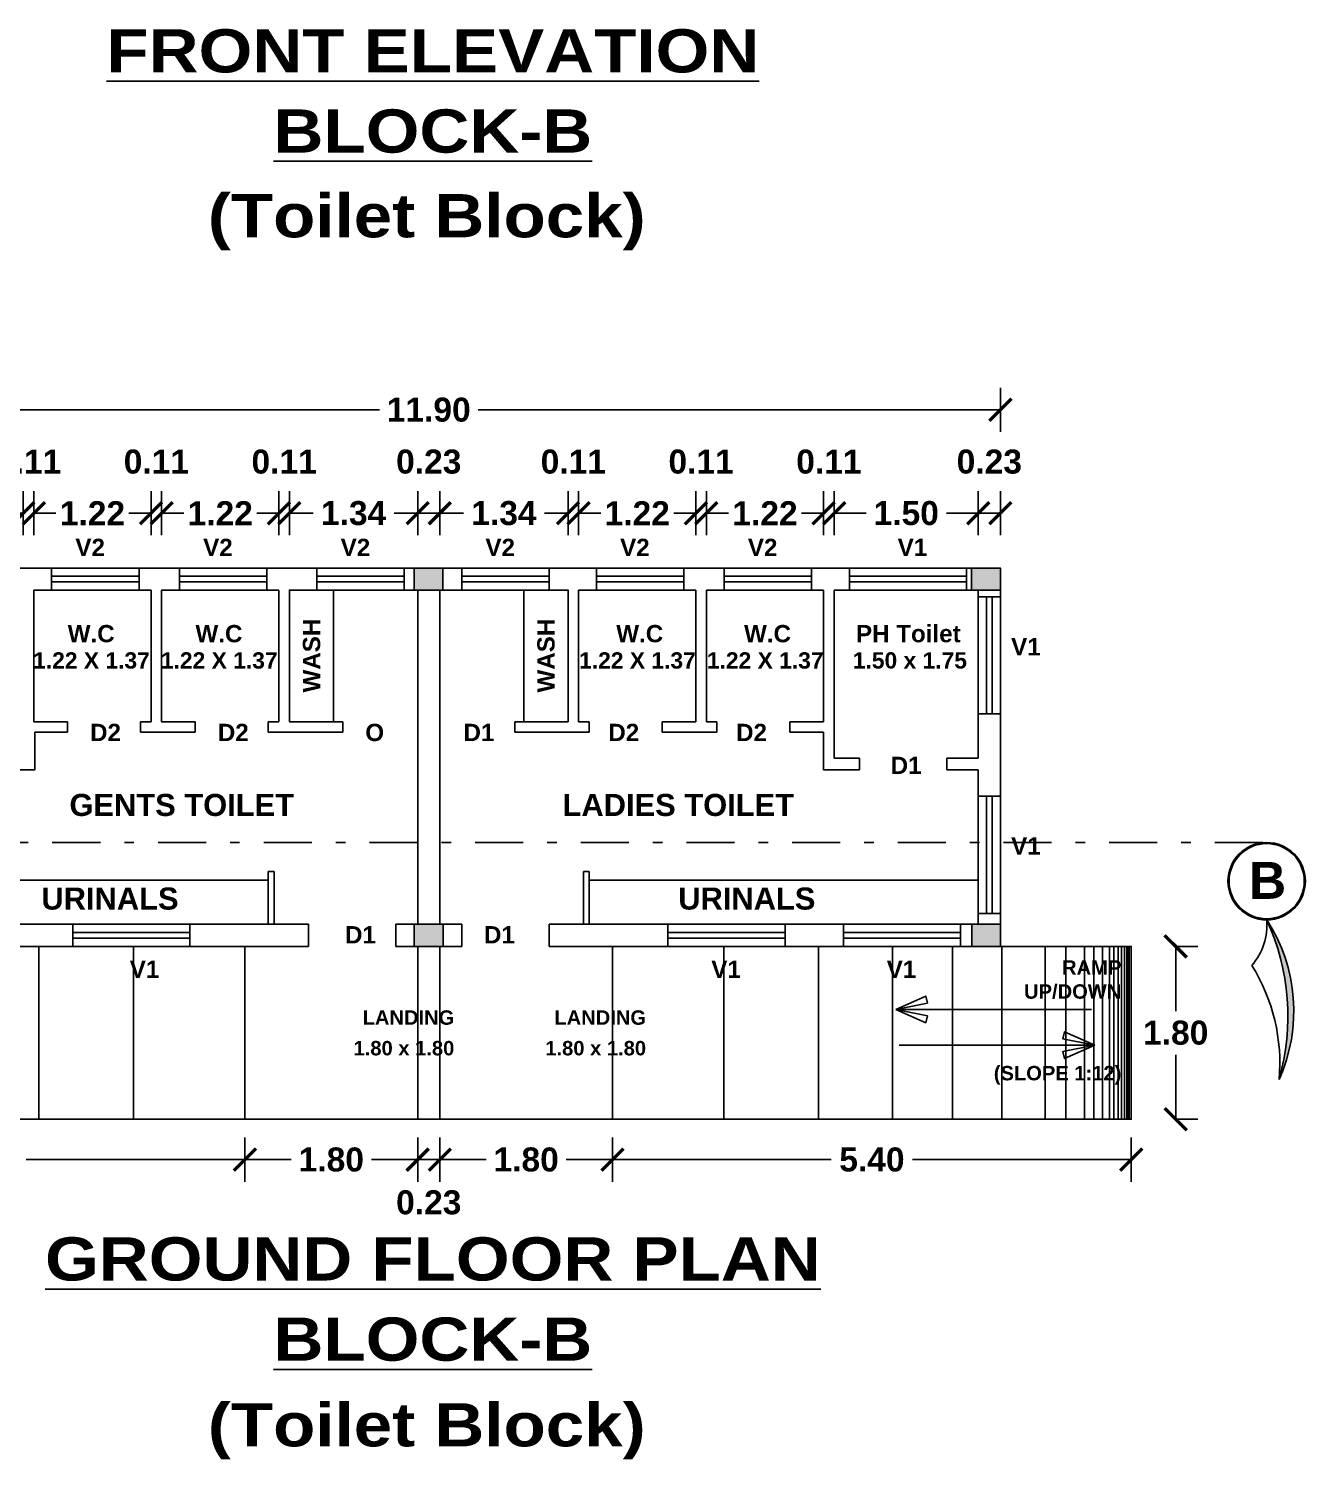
# Model space of a CAD drawing. Header units: metres. Extents: x 743 to 2261, y -742 to 557.
# Drawn here: x 2150.88 to 2164.17, y -732.49 to -717.59 of the extents above; entities that cross this region are included whole.
import ezdxf

# ---------------------------------------------------------------- set-up
doc = ezdxf.new("R2010")
doc.units = ezdxf.units.M
doc.linetypes.add('DASHDOT', pattern=[1, 0.5, -0.25, 0, -0.25])
doc.styles.add('CEN-GOT', font='arialbd.ttf')
doc.styles.add('CGR', font='ariblk.ttf')
doc.styles.add('kavi', font='ARLRDBD.TTF')
doc.styles.add('TITLE', font='arialbd.ttf')
doc.dimstyles.new('kavi', dxfattribs={"dimtxt": 0.11, "dimasz": 0.23, "dimexe": 0.18, "dimexo": 0.0625, "dimgap": 0.09, "dimtad": 0, "dimtih": 1, "dimtoh": 1, "dimzin": 0, "dimdsep": 46, "dimtxsty": 'kavi', "dimblk": 'ARCHTICK', "dimcen": 0.09, "dimse1": 1, "dimse2": 1, "dimadec": 0, "dimazin": 0, "dimtfac": 1, "dimtofl": 0, "dimtmove": 0, "dimatfit": 3, "dimldrblk": 'ARCHTICK', "dimfxl": 0, "dimtolj": 1, "dimtzin": 0, "dimarcsym": 0})

# ---------------------------------------------------------------- blocks, each defined once
blk = doc.blocks.new('_ArchTick')
at = {"color": 0, "linetype": 'ByBlock', "const_width": 0.15}
blk.add_lwpolyline([(-0.5, -0.5), (0.5, 0.5)], dxfattribs=at)
blk = doc.blocks.new('*D289')
at = {"color": 7, "linetype": 'ByBlock', "lineweight": -2}
for p, q in [((2149.325, -722.87), (2149.325, -722.41)), ((2150.825, -722.87), (2150.825, -722.41)), ((2149.325, -722.64), (2149.658, -722.64)), ((2150.825, -722.64), (2150.493, -722.64))]:
    blk.add_line(p, q, dxfattribs=at)
at = {"layer": 'Defpoints', "color": 0, "linetype": 'ByBlock'}
for p in [(2150.825, -722.64), (2149.325, -723.449), (2150.825, -723.76)]:
    blk.add_point(p, dxfattribs=at)
at = {"color": 7, "linetype": 'ByBlock', "lineweight": -2, "xscale": 0.23, "yscale": 0.23, "zscale": 0.23, "rotation": 180}
blk.add_blockref('_ArchTick', (2149.325, -722.64), dxfattribs=at)
at = {"color": 7, "linetype": 'ByBlock', "lineweight": -2, "xscale": 0.23, "yscale": 0.23, "zscale": 0.23}
blk.add_blockref('_ArchTick', (2150.825, -722.64), dxfattribs=at)
at = {"color": 0, "linetype": 'ByBlock', "insert": (2150.075, -722.64), "char_height": 0.25, "attachment_point": 5, "style": 'CEN-GOT'}
blk.add_mtext('\\A1;1.50', dxfattribs=at)
blk = doc.blocks.new('*D290')
at = {"color": 7, "linetype": 'ByBlock', "lineweight": -2}
for p, q in [((2150.825, -722.87), (2150.825, -722.41)), ((2150.935, -722.87), (2150.935, -722.41)), ((2150.825, -722.64), (2150.595, -722.64)), ((2150.935, -722.64), (2151.165, -722.64))]:
    blk.add_line(p, q, dxfattribs=at)
at = {"layer": 'Defpoints', "color": 0, "linetype": 'ByBlock'}
for p in [(2150.935, -722.64), (2150.825, -723.76), (2150.935, -723.738)]:
    blk.add_point(p, dxfattribs=at)
at = {"color": 7, "linetype": 'ByBlock', "lineweight": -2, "xscale": 0.23, "yscale": 0.23, "zscale": 0.23}
blk.add_blockref('_ArchTick', (2150.825, -722.64), dxfattribs=at)
at = {"color": 7, "linetype": 'ByBlock', "lineweight": -2, "xscale": 0.23, "yscale": 0.23, "zscale": 0.23, "rotation": 180}
blk.add_blockref('_ArchTick', (2150.935, -722.64), dxfattribs=at)
at = {"color": 0, "linetype": 'ByBlock', "insert": (2150.88, -722.104), "char_height": 0.25, "attachment_point": 5, "style": 'CEN-GOT'}
blk.add_mtext('\\A1;0.11', dxfattribs=at)
blk = doc.blocks.new('*D291')
at = {"color": 7, "linetype": 'ByBlock', "lineweight": -2}
for p, q in [((2150.935, -722.87), (2150.935, -722.41)), ((2152.155, -722.87), (2152.155, -722.41)), ((2150.935, -722.64), (2151.128, -722.64)), ((2152.155, -722.64), (2151.963, -722.64))]:
    blk.add_line(p, q, dxfattribs=at)
at = {"layer": 'Defpoints', "color": 0, "linetype": 'ByBlock'}
for p in [(2152.155, -722.64), (2152.155, -723.583), (2150.935, -723.738)]:
    blk.add_point(p, dxfattribs=at)
at = {"color": 7, "linetype": 'ByBlock', "lineweight": -2, "xscale": 0.23, "yscale": 0.23, "zscale": 0.23, "rotation": 180}
blk.add_blockref('_ArchTick', (2150.935, -722.64), dxfattribs=at)
at = {"color": 7, "linetype": 'ByBlock', "lineweight": -2, "xscale": 0.23, "yscale": 0.23, "zscale": 0.23}
blk.add_blockref('_ArchTick', (2152.155, -722.64), dxfattribs=at)
at = {"color": 0, "linetype": 'ByBlock', "insert": (2151.545, -722.64), "char_height": 0.25, "attachment_point": 5, "style": 'CEN-GOT'}
blk.add_mtext('\\A1;1.22', dxfattribs=at)
blk = doc.blocks.new('*D292')
at = {"color": 7, "linetype": 'ByBlock', "lineweight": -2}
for p, q in [((2152.155, -722.87), (2152.155, -722.41)), ((2152.265, -722.87), (2152.265, -722.41)), ((2152.155, -722.64), (2151.925, -722.64)), ((2152.265, -722.64), (2152.495, -722.64))]:
    blk.add_line(p, q, dxfattribs=at)
at = {"layer": 'Defpoints', "color": 0, "linetype": 'ByBlock'}
for p in [(2152.265, -722.64), (2152.155, -723.583), (2152.265, -723.862)]:
    blk.add_point(p, dxfattribs=at)
at = {"color": 7, "linetype": 'ByBlock', "lineweight": -2, "xscale": 0.23, "yscale": 0.23, "zscale": 0.23}
blk.add_blockref('_ArchTick', (2152.155, -722.64), dxfattribs=at)
at = {"color": 7, "linetype": 'ByBlock', "lineweight": -2, "xscale": 0.23, "yscale": 0.23, "zscale": 0.23, "rotation": 180}
blk.add_blockref('_ArchTick', (2152.265, -722.64), dxfattribs=at)
at = {"color": 0, "linetype": 'ByBlock', "insert": (2152.21, -722.104), "char_height": 0.25, "attachment_point": 5, "style": 'CEN-GOT'}
blk.add_mtext('\\A1;0.11', dxfattribs=at)
blk = doc.blocks.new('*D293')
at = {"color": 7, "linetype": 'ByBlock', "lineweight": -2}
for p, q in [((2152.265, -722.87), (2152.265, -722.41)), ((2153.485, -722.87), (2153.485, -722.41)), ((2152.265, -722.64), (2152.458, -722.64)), ((2153.485, -722.64), (2153.293, -722.64))]:
    blk.add_line(p, q, dxfattribs=at)
at = {"layer": 'Defpoints', "color": 0, "linetype": 'ByBlock'}
for p in [(2153.485, -722.64), (2153.485, -723.714), (2152.265, -723.862)]:
    blk.add_point(p, dxfattribs=at)
at = {"color": 7, "linetype": 'ByBlock', "lineweight": -2, "xscale": 0.23, "yscale": 0.23, "zscale": 0.23, "rotation": 180}
blk.add_blockref('_ArchTick', (2152.265, -722.64), dxfattribs=at)
at = {"color": 7, "linetype": 'ByBlock', "lineweight": -2, "xscale": 0.23, "yscale": 0.23, "zscale": 0.23}
blk.add_blockref('_ArchTick', (2153.485, -722.64), dxfattribs=at)
at = {"color": 0, "linetype": 'ByBlock', "insert": (2152.875, -722.64), "char_height": 0.25, "attachment_point": 5, "style": 'CEN-GOT'}
blk.add_mtext('\\A1;1.22', dxfattribs=at)
blk = doc.blocks.new('*D294')
at = {"color": 7, "linetype": 'ByBlock', "lineweight": -2}
for p, q in [((2153.485, -722.87), (2153.485, -722.41)), ((2153.595, -722.87), (2153.595, -722.41)), ((2153.485, -722.64), (2153.255, -722.64)), ((2153.595, -722.64), (2153.825, -722.64))]:
    blk.add_line(p, q, dxfattribs=at)
at = {"layer": 'Defpoints', "color": 0, "linetype": 'ByBlock'}
for p in [(2153.595, -722.64), (2153.595, -723.662), (2153.485, -723.714)]:
    blk.add_point(p, dxfattribs=at)
at = {"color": 7, "linetype": 'ByBlock', "lineweight": -2, "xscale": 0.23, "yscale": 0.23, "zscale": 0.23}
blk.add_blockref('_ArchTick', (2153.485, -722.64), dxfattribs=at)
at = {"color": 7, "linetype": 'ByBlock', "lineweight": -2, "xscale": 0.23, "yscale": 0.23, "zscale": 0.23, "rotation": 180}
blk.add_blockref('_ArchTick', (2153.595, -722.64), dxfattribs=at)
at = {"color": 0, "linetype": 'ByBlock', "insert": (2153.54, -722.104), "char_height": 0.25, "attachment_point": 5, "style": 'CEN-GOT'}
blk.add_mtext('\\A1;0.11', dxfattribs=at)
blk = doc.blocks.new('*D295')
at = {"color": 7, "linetype": 'ByBlock', "lineweight": -2}
for p, q in [((2153.595, -722.87), (2153.595, -722.41)), ((2154.93, -722.87), (2154.93, -722.41)), ((2153.595, -722.64), (2153.841, -722.64)), ((2154.93, -722.64), (2154.685, -722.64))]:
    blk.add_line(p, q, dxfattribs=at)
at = {"layer": 'Defpoints', "color": 0, "linetype": 'ByBlock'}
for p in [(2154.93, -722.64), (2153.595, -723.662), (2154.93, -723.671)]:
    blk.add_point(p, dxfattribs=at)
at = {"color": 7, "linetype": 'ByBlock', "lineweight": -2, "xscale": 0.23, "yscale": 0.23, "zscale": 0.23, "rotation": 180}
blk.add_blockref('_ArchTick', (2153.595, -722.64), dxfattribs=at)
at = {"color": 7, "linetype": 'ByBlock', "lineweight": -2, "xscale": 0.23, "yscale": 0.23, "zscale": 0.23}
blk.add_blockref('_ArchTick', (2154.93, -722.64), dxfattribs=at)
at = {"color": 0, "linetype": 'ByBlock', "insert": (2154.263, -722.64), "char_height": 0.25, "attachment_point": 5, "style": 'CEN-GOT'}
blk.add_mtext('\\A1;1.34', dxfattribs=at)
blk = doc.blocks.new('*D296')
at = {"color": 7, "linetype": 'ByBlock', "lineweight": -2}
for p, q in [((2154.93, -722.87), (2154.93, -722.41)), ((2155.16, -722.87), (2155.16, -722.41)), ((2154.93, -722.64), (2155.16, -722.64))]:
    blk.add_line(p, q, dxfattribs=at)
at = {"layer": 'Defpoints', "color": 0, "linetype": 'ByBlock'}
for p in [(2155.16, -722.64), (2154.93, -723.671), (2155.16, -723.697)]:
    blk.add_point(p, dxfattribs=at)
at = {"color": 7, "linetype": 'ByBlock', "lineweight": -2, "xscale": 0.23, "yscale": 0.23, "zscale": 0.23, "rotation": 180}
blk.add_blockref('_ArchTick', (2154.93, -722.64), dxfattribs=at)
at = {"color": 7, "linetype": 'ByBlock', "lineweight": -2, "xscale": 0.23, "yscale": 0.23, "zscale": 0.23}
blk.add_blockref('_ArchTick', (2155.16, -722.64), dxfattribs=at)
at = {"color": 0, "linetype": 'ByBlock', "insert": (2155.045, -722.104), "char_height": 0.25, "attachment_point": 5, "style": 'CEN-GOT'}
blk.add_mtext('\\A1;0.23', dxfattribs=at)
blk = doc.blocks.new('*D297')
at = {"color": 7, "linetype": 'ByBlock', "lineweight": -2}
for p, q in [((2155.16, -722.87), (2155.16, -722.41)), ((2156.495, -722.87), (2156.495, -722.41)), ((2155.16, -722.64), (2155.406, -722.64)), ((2156.495, -722.64), (2156.25, -722.64))]:
    blk.add_line(p, q, dxfattribs=at)
at = {"layer": 'Defpoints', "color": 0, "linetype": 'ByBlock'}
for p in [(2156.495, -722.64), (2156.495, -723.592), (2155.16, -723.697)]:
    blk.add_point(p, dxfattribs=at)
at = {"color": 7, "linetype": 'ByBlock', "lineweight": -2, "xscale": 0.23, "yscale": 0.23, "zscale": 0.23, "rotation": 180}
blk.add_blockref('_ArchTick', (2155.16, -722.64), dxfattribs=at)
at = {"color": 7, "linetype": 'ByBlock', "lineweight": -2, "xscale": 0.23, "yscale": 0.23, "zscale": 0.23}
blk.add_blockref('_ArchTick', (2156.495, -722.64), dxfattribs=at)
at = {"color": 0, "linetype": 'ByBlock', "insert": (2155.828, -722.64), "char_height": 0.25, "attachment_point": 5, "style": 'CEN-GOT'}
blk.add_mtext('\\A1;1.34', dxfattribs=at)
blk = doc.blocks.new('*D298')
at = {"color": 7, "linetype": 'ByBlock', "lineweight": -2}
for p, q in [((2156.495, -722.87), (2156.495, -722.41)), ((2156.605, -722.87), (2156.605, -722.41)), ((2156.495, -722.64), (2156.265, -722.64)), ((2156.605, -722.64), (2156.835, -722.64))]:
    blk.add_line(p, q, dxfattribs=at)
at = {"layer": 'Defpoints', "color": 0, "linetype": 'ByBlock'}
for p in [(2156.605, -722.64), (2156.495, -723.592), (2156.605, -723.636)]:
    blk.add_point(p, dxfattribs=at)
at = {"color": 7, "linetype": 'ByBlock', "lineweight": -2, "xscale": 0.23, "yscale": 0.23, "zscale": 0.23}
blk.add_blockref('_ArchTick', (2156.495, -722.64), dxfattribs=at)
at = {"color": 7, "linetype": 'ByBlock', "lineweight": -2, "xscale": 0.23, "yscale": 0.23, "zscale": 0.23, "rotation": 180}
blk.add_blockref('_ArchTick', (2156.605, -722.64), dxfattribs=at)
at = {"color": 0, "linetype": 'ByBlock', "insert": (2156.55, -722.104), "char_height": 0.25, "attachment_point": 5, "style": 'CEN-GOT'}
blk.add_mtext('\\A1;0.11', dxfattribs=at)
blk = doc.blocks.new('*D299')
at = {"color": 7, "linetype": 'ByBlock', "lineweight": -2}
for p, q in [((2156.605, -722.87), (2156.605, -722.41)), ((2157.825, -722.87), (2157.825, -722.41)), ((2156.605, -722.64), (2156.798, -722.64)), ((2157.825, -722.64), (2157.633, -722.64))]:
    blk.add_line(p, q, dxfattribs=at)
at = {"layer": 'Defpoints', "color": 0, "linetype": 'ByBlock'}
for p in [(2157.825, -722.64), (2156.605, -723.636), (2157.825, -723.609)]:
    blk.add_point(p, dxfattribs=at)
at = {"color": 7, "linetype": 'ByBlock', "lineweight": -2, "xscale": 0.23, "yscale": 0.23, "zscale": 0.23, "rotation": 180}
blk.add_blockref('_ArchTick', (2156.605, -722.64), dxfattribs=at)
at = {"color": 7, "linetype": 'ByBlock', "lineweight": -2, "xscale": 0.23, "yscale": 0.23, "zscale": 0.23}
blk.add_blockref('_ArchTick', (2157.825, -722.64), dxfattribs=at)
at = {"color": 0, "linetype": 'ByBlock', "insert": (2157.215, -722.64), "char_height": 0.25, "attachment_point": 5, "style": 'CEN-GOT'}
blk.add_mtext('\\A1;1.22', dxfattribs=at)
blk = doc.blocks.new('*D300')
at = {"color": 7, "linetype": 'ByBlock', "lineweight": -2}
for p, q in [((2157.825, -722.87), (2157.825, -722.41)), ((2157.935, -722.87), (2157.935, -722.41)), ((2157.825, -722.64), (2157.595, -722.64)), ((2157.935, -722.64), (2158.165, -722.64))]:
    blk.add_line(p, q, dxfattribs=at)
at = {"layer": 'Defpoints', "color": 0, "linetype": 'ByBlock'}
for p in [(2157.935, -722.64), (2157.825, -723.609), (2157.935, -723.618)]:
    blk.add_point(p, dxfattribs=at)
at = {"color": 7, "linetype": 'ByBlock', "lineweight": -2, "xscale": 0.23, "yscale": 0.23, "zscale": 0.23}
blk.add_blockref('_ArchTick', (2157.825, -722.64), dxfattribs=at)
at = {"color": 7, "linetype": 'ByBlock', "lineweight": -2, "xscale": 0.23, "yscale": 0.23, "zscale": 0.23, "rotation": 180}
blk.add_blockref('_ArchTick', (2157.935, -722.64), dxfattribs=at)
at = {"color": 0, "linetype": 'ByBlock', "insert": (2157.88, -722.104), "char_height": 0.25, "attachment_point": 5, "style": 'CEN-GOT'}
blk.add_mtext('\\A1;0.11', dxfattribs=at)
blk = doc.blocks.new('*D301')
at = {"color": 7, "linetype": 'ByBlock', "lineweight": -2}
for p, q in [((2157.935, -722.87), (2157.935, -722.41)), ((2159.155, -722.87), (2159.155, -722.41)), ((2157.935, -722.64), (2158.128, -722.64)), ((2159.155, -722.64), (2158.963, -722.64))]:
    blk.add_line(p, q, dxfattribs=at)
at = {"layer": 'Defpoints', "color": 0, "linetype": 'ByBlock'}
for p in [(2159.155, -722.64), (2157.935, -723.618), (2159.155, -723.679)]:
    blk.add_point(p, dxfattribs=at)
at = {"color": 7, "linetype": 'ByBlock', "lineweight": -2, "xscale": 0.23, "yscale": 0.23, "zscale": 0.23, "rotation": 180}
blk.add_blockref('_ArchTick', (2157.935, -722.64), dxfattribs=at)
at = {"color": 7, "linetype": 'ByBlock', "lineweight": -2, "xscale": 0.23, "yscale": 0.23, "zscale": 0.23}
blk.add_blockref('_ArchTick', (2159.155, -722.64), dxfattribs=at)
at = {"color": 0, "linetype": 'ByBlock', "insert": (2158.545, -722.64), "char_height": 0.25, "attachment_point": 5, "style": 'CEN-GOT'}
blk.add_mtext('\\A1;1.22', dxfattribs=at)
blk = doc.blocks.new('*D302')
at = {"color": 7, "linetype": 'ByBlock', "lineweight": -2}
for p, q in [((2159.155, -722.87), (2159.155, -722.41)), ((2159.265, -722.87), (2159.265, -722.41)), ((2159.155, -722.64), (2158.925, -722.64)), ((2159.265, -722.64), (2159.495, -722.64))]:
    blk.add_line(p, q, dxfattribs=at)
at = {"layer": 'Defpoints', "color": 0, "linetype": 'ByBlock'}
for p in [(2159.265, -722.64), (2159.155, -723.679), (2159.265, -723.697)]:
    blk.add_point(p, dxfattribs=at)
at = {"color": 7, "linetype": 'ByBlock', "lineweight": -2, "xscale": 0.23, "yscale": 0.23, "zscale": 0.23}
blk.add_blockref('_ArchTick', (2159.155, -722.64), dxfattribs=at)
at = {"color": 7, "linetype": 'ByBlock', "lineweight": -2, "xscale": 0.23, "yscale": 0.23, "zscale": 0.23, "rotation": 180}
blk.add_blockref('_ArchTick', (2159.265, -722.64), dxfattribs=at)
at = {"color": 0, "linetype": 'ByBlock', "insert": (2159.21, -722.104), "char_height": 0.25, "attachment_point": 5, "style": 'CEN-GOT'}
blk.add_mtext('\\A1;0.11', dxfattribs=at)
blk = doc.blocks.new('*D303')
at = {"color": 7, "linetype": 'ByBlock', "lineweight": -2}
for p, q in [((2159.265, -722.87), (2159.265, -722.41)), ((2160.765, -722.87), (2160.765, -722.41)), ((2159.265, -722.64), (2159.598, -722.64)), ((2160.765, -722.64), (2160.433, -722.64))]:
    blk.add_line(p, q, dxfattribs=at)
at = {"layer": 'Defpoints', "color": 0, "linetype": 'ByBlock'}
for p in [(2160.765, -722.64), (2160.765, -723.511), (2159.265, -723.697)]:
    blk.add_point(p, dxfattribs=at)
at = {"color": 7, "linetype": 'ByBlock', "lineweight": -2, "xscale": 0.23, "yscale": 0.23, "zscale": 0.23, "rotation": 180}
blk.add_blockref('_ArchTick', (2159.265, -722.64), dxfattribs=at)
at = {"color": 7, "linetype": 'ByBlock', "lineweight": -2, "xscale": 0.23, "yscale": 0.23, "zscale": 0.23}
blk.add_blockref('_ArchTick', (2160.765, -722.64), dxfattribs=at)
at = {"color": 0, "linetype": 'ByBlock', "insert": (2160.015, -722.64), "char_height": 0.25, "attachment_point": 5, "style": 'CEN-GOT'}
blk.add_mtext('\\A1;1.50', dxfattribs=at)
blk = doc.blocks.new('*D304')
at = {"color": 7, "linetype": 'ByBlock', "lineweight": -2}
for p, q in [((2160.765, -722.87), (2160.765, -722.41)), ((2160.995, -722.87), (2160.995, -722.41)), ((2160.765, -722.64), (2160.995, -722.64))]:
    blk.add_line(p, q, dxfattribs=at)
at = {"layer": 'Defpoints', "color": 0, "linetype": 'ByBlock'}
for p in [(2160.995, -722.64), (2160.765, -723.511), (2160.995, -723.427)]:
    blk.add_point(p, dxfattribs=at)
at = {"color": 7, "linetype": 'ByBlock', "lineweight": -2, "xscale": 0.23, "yscale": 0.23, "zscale": 0.23, "rotation": 180}
blk.add_blockref('_ArchTick', (2160.765, -722.64), dxfattribs=at)
at = {"color": 7, "linetype": 'ByBlock', "lineweight": -2, "xscale": 0.23, "yscale": 0.23, "zscale": 0.23}
blk.add_blockref('_ArchTick', (2160.995, -722.64), dxfattribs=at)
at = {"color": 0, "linetype": 'ByBlock', "insert": (2160.88, -722.104), "char_height": 0.25, "attachment_point": 5, "style": 'CEN-GOT'}
blk.add_mtext('\\A1;0.23', dxfattribs=at)
blk = doc.blocks.new('*D305')
at = {"color": 7, "linetype": 'ByBlock', "lineweight": -2}
for p, q in [((2149.095, -721.793), (2149.095, -721.333)), ((2160.995, -721.793), (2160.995, -721.333)), ((2149.095, -721.563), (2154.531, -721.563)), ((2160.995, -721.563), (2155.56, -721.563))]:
    blk.add_line(p, q, dxfattribs=at)
at = {"layer": 'Defpoints', "color": 0, "linetype": 'ByBlock'}
for p in [(2160.995, -721.563), (2149.095, -723.822), (2160.995, -723.822)]:
    blk.add_point(p, dxfattribs=at)
at = {"color": 7, "linetype": 'ByBlock', "lineweight": -2, "xscale": 0.23, "yscale": 0.23, "zscale": 0.23, "rotation": 180}
blk.add_blockref('_ArchTick', (2149.095, -721.563), dxfattribs=at)
at = {"color": 7, "linetype": 'ByBlock', "lineweight": -2, "xscale": 0.23, "yscale": 0.23, "zscale": 0.23}
blk.add_blockref('_ArchTick', (2160.995, -721.563), dxfattribs=at)
at = {"color": 0, "linetype": 'ByBlock', "insert": (2155.045, -721.563), "char_height": 0.25, "attachment_point": 5, "style": 'CEN-GOT'}
blk.add_mtext('\\A1;11.90', dxfattribs=at)
blk = doc.blocks.new('*D307')
at = {"color": 7, "linetype": 'ByBlock', "lineweight": -2}
for p, q in [((2153.132, -729.142), (2153.132, -729.602)), ((2154.93, -729.142), (2154.93, -729.602)), ((2153.132, -729.372), (2153.614, -729.372)), ((2154.93, -729.372), (2154.449, -729.372))]:
    blk.add_line(p, q, dxfattribs=at)
at = {"layer": 'Defpoints', "color": 0, "linetype": 'ByBlock'}
for p in [(2153.132, -728.689), (2154.93, -728.689), (2154.93, -729.372)]:
    blk.add_point(p, dxfattribs=at)
at = {"color": 7, "linetype": 'ByBlock', "lineweight": -2, "xscale": 0.23, "yscale": 0.23, "zscale": 0.23, "rotation": 180}
blk.add_blockref('_ArchTick', (2153.132, -729.372), dxfattribs=at)
at = {"color": 7, "linetype": 'ByBlock', "lineweight": -2, "xscale": 0.23, "yscale": 0.23, "zscale": 0.23}
blk.add_blockref('_ArchTick', (2154.93, -729.372), dxfattribs=at)
at = {"color": 0, "linetype": 'ByBlock', "insert": (2154.031, -729.372), "char_height": 0.25, "attachment_point": 5, "style": 'CEN-GOT'}
blk.add_mtext('\\A1;1.80', dxfattribs=at)
blk = doc.blocks.new('*D308')
at = {"color": 7, "linetype": 'ByBlock', "lineweight": -2}
for p, q in [((2147.732, -729.142), (2147.732, -729.602)), ((2153.132, -729.142), (2153.132, -729.602)), ((2147.732, -729.372), (2150.008, -729.372)), ((2153.132, -729.372), (2150.855, -729.372))]:
    blk.add_line(p, q, dxfattribs=at)
at = {"layer": 'Defpoints', "color": 0, "linetype": 'ByBlock'}
for p in [(2147.732, -728.516), (2153.132, -728.516), (2147.732, -729.372)]:
    blk.add_point(p, dxfattribs=at)
at = {"color": 7, "linetype": 'ByBlock', "lineweight": -2, "xscale": 0.23, "yscale": 0.23, "zscale": 0.23, "rotation": 180}
blk.add_blockref('_ArchTick', (2147.732, -729.372), dxfattribs=at)
at = {"color": 7, "linetype": 'ByBlock', "lineweight": -2, "xscale": 0.23, "yscale": 0.23, "zscale": 0.23}
blk.add_blockref('_ArchTick', (2153.132, -729.372), dxfattribs=at)
at = {"color": 0, "linetype": 'ByBlock', "insert": (2150.432, -729.372), "char_height": 0.25, "attachment_point": 5, "style": 'CEN-GOT'}
blk.add_mtext('\\A1;5.40', dxfattribs=at)
blk = doc.blocks.new('*D275')
at = {"color": 7, "linetype": 'ByBlock', "lineweight": -2}
for p, q in [((2155.16, -729.142), (2155.16, -729.602)), ((2156.958, -729.142), (2156.958, -729.602)), ((2155.16, -729.372), (2155.642, -729.372)), ((2156.958, -729.372), (2156.477, -729.372))]:
    blk.add_line(p, q, dxfattribs=at)
at = {"layer": 'Defpoints', "color": 0, "linetype": 'ByBlock'}
for p in [(2155.16, -728.689), (2156.958, -728.689), (2155.16, -729.372)]:
    blk.add_point(p, dxfattribs=at)
at = {"color": 7, "linetype": 'ByBlock', "lineweight": -2, "xscale": 0.23, "yscale": 0.23, "zscale": 0.23, "rotation": 180}
blk.add_blockref('_ArchTick', (2155.16, -729.372), dxfattribs=at)
at = {"color": 7, "linetype": 'ByBlock', "lineweight": -2, "xscale": 0.23, "yscale": 0.23, "zscale": 0.23}
blk.add_blockref('_ArchTick', (2156.958, -729.372), dxfattribs=at)
at = {"color": 0, "linetype": 'ByBlock', "insert": (2156.059, -729.372), "char_height": 0.25, "attachment_point": 5, "style": 'CEN-GOT'}
blk.add_mtext('\\A1;1.80', dxfattribs=at)
blk = doc.blocks.new('*D309')
at = {"color": 7, "linetype": 'ByBlock', "lineweight": -2}
for p, q in [((2156.958, -729.142), (2156.958, -729.602)), ((2162.358, -729.142), (2162.358, -729.602)), ((2156.958, -729.372), (2159.235, -729.372)), ((2162.358, -729.372), (2160.082, -729.372))]:
    blk.add_line(p, q, dxfattribs=at)
at = {"layer": 'Defpoints', "color": 0, "linetype": 'ByBlock'}
for p in [(2156.958, -728.516), (2162.358, -728.516), (2162.358, -729.372)]:
    blk.add_point(p, dxfattribs=at)
at = {"color": 7, "linetype": 'ByBlock', "lineweight": -2, "xscale": 0.23, "yscale": 0.23, "zscale": 0.23, "rotation": 180}
blk.add_blockref('_ArchTick', (2156.958, -729.372), dxfattribs=at)
at = {"color": 7, "linetype": 'ByBlock', "lineweight": -2, "xscale": 0.23, "yscale": 0.23, "zscale": 0.23}
blk.add_blockref('_ArchTick', (2162.358, -729.372), dxfattribs=at)
at = {"color": 0, "linetype": 'ByBlock', "insert": (2159.658, -729.372), "char_height": 0.25, "attachment_point": 5, "style": 'CEN-GOT'}
blk.add_mtext('\\A1;5.40', dxfattribs=at)
blk = doc.blocks.new('*D276')
at = {"color": 7, "linetype": 'ByBlock', "lineweight": -2}
for p, q in [((2162.82, -727.151), (2163.05, -727.151)), ((2162.82, -727.151), (2162.82, -727.824)), ((2162.82, -728.951), (2162.82, -728.279)), ((2162.82, -728.951), (2163.05, -728.951))]:
    blk.add_line(p, q, dxfattribs=at)
at = {"layer": 'Defpoints', "color": 0, "linetype": 'ByBlock'}
for p in [(2162.736, -727.151), (2162.601, -728.951), (2162.82, -728.951)]:
    blk.add_point(p, dxfattribs=at)
at = {"color": 7, "linetype": 'ByBlock', "lineweight": -2, "xscale": 0.23, "yscale": 0.23, "zscale": 0.23}
for p, rotation in [((2162.82, -727.151), 90), ((2162.82, -728.951), 270)]:
    blk.add_blockref('_ArchTick', p, dxfattribs=dict(at, rotation=rotation))
at = {"color": 0, "linetype": 'ByBlock', "insert": (2162.82, -728.051), "char_height": 0.25, "attachment_point": 5, "style": 'CEN-GOT'}
blk.add_mtext('\\A1;1.80', dxfattribs=at)
blk = doc.blocks.new('*D320')
at = {"color": 7, "linetype": 'ByBlock', "lineweight": -2}
for p, q in [((2154.93, -729.142), (2154.93, -729.602)), ((2155.16, -729.142), (2155.16, -729.602)), ((2154.93, -729.372), (2155.16, -729.372))]:
    blk.add_line(p, q, dxfattribs=at)
at = {"layer": 'Defpoints', "color": 0, "linetype": 'ByBlock'}
for p in [(2154.93, -727.973), (2155.16, -727.973), (2155.16, -729.372)]:
    blk.add_point(p, dxfattribs=at)
at = {"color": 7, "linetype": 'ByBlock', "lineweight": -2, "xscale": 0.23, "yscale": 0.23, "zscale": 0.23, "rotation": 180}
blk.add_blockref('_ArchTick', (2154.93, -729.372), dxfattribs=at)
at = {"color": 7, "linetype": 'ByBlock', "lineweight": -2, "xscale": 0.23, "yscale": 0.23, "zscale": 0.23}
blk.add_blockref('_ArchTick', (2155.16, -729.372), dxfattribs=at)
at = {"color": 0, "linetype": 'ByBlock', "insert": (2155.045, -729.818), "char_height": 0.25, "attachment_point": 5, "style": 'CEN-GOT'}
blk.add_mtext('\\A1;0.23', dxfattribs=at)

msp = doc.modelspace()

# ---------------------------------------------------------------- hatches: boundary and pattern name
at = {"linetype": 'ByBlock'}
h = msp.add_hatch(color=7, dxfattribs=at)
h.dxf.hatch_style = 1
h.paths.add_polyline_path([(2154.893, -723.441), (2154.893, -723.211), (2155.193, -723.211), (2155.193, -723.441)])
h = msp.add_hatch(color=7, dxfattribs=at)
h.dxf.hatch_style = 1
h.paths.add_polyline_path([(2160.695, -723.441), (2160.695, -723.211), (2160.995, -723.211), (2160.995, -723.441)])
h = msp.add_hatch(color=7, dxfattribs=at)
h.dxf.hatch_style = 1
h.paths.add_polyline_path([(2154.895, -727.151), (2154.895, -726.921), (2155.195, -726.921), (2155.195, -727.151)])
h = msp.add_hatch(color=7, dxfattribs=at)
h.dxf.hatch_style = 1
h.paths.add_polyline_path([(2160.697, -727.151), (2160.697, -726.921), (2160.997, -726.921), (2160.997, -727.151)])
at = {"ltscale": 1.5}
msp.add_hatch(color=7, dxfattribs=at).paths.add_polyline_path([(2163.896, -728.538, 0.180288), (2163.767, -726.875, -0.255551)])
msp.add_hatch(color=7, dxfattribs=at).paths.add_polyline_path([(2163.896, -728.538, 0.180288), (2163.767, -726.875, -0.255551)])

# ---------------------------------------------------------------- linework, layer by layer
at = {"color": 7}
for p, q in [((2151.12, -723.441), (2151.12, -723.211)), ((2152.03, -723.441), (2152.03, -723.211)), ((2152.45, -723.441), (2152.45, -723.211)), ((2153.36, -723.441), (2153.36, -723.211)), ((2153.88, -723.441), (2153.88, -723.211)), ((2154.79, -723.441), (2154.79, -723.211)), ((2155.388, -723.441), (2155.388, -723.211)), ((2156.298, -723.441), (2156.298, -723.211)), ((2156.79, -723.441), (2156.79, -723.211)), ((2157.7, -723.441), (2157.7, -723.211)), ((2158.12, -723.441), (2158.12, -723.211)), ((2159.03, -723.441), (2159.03, -723.211)), ((2159.423, -723.441), (2159.423, -723.211)), ((2160.643, -723.441), (2160.643, -723.211)), ((2152.03, -723.297), (2151.12, -723.297)), ((2152.03, -723.355), (2151.12, -723.355)), ((2153.36, -723.297), (2152.45, -723.297)), ((2153.36, -723.355), (2152.45, -723.355)), ((2154.79, -723.297), (2153.88, -723.297)), ((2154.79, -723.355), (2153.88, -723.355)), ((2156.298, -723.297), (2155.388, -723.297)), ((2156.298, -723.355), (2155.388, -723.355)), ((2157.7, -723.297), (2156.79, -723.297)), ((2157.7, -723.355), (2156.79, -723.355)), ((2159.03, -723.297), (2158.12, -723.297)), ((2159.03, -723.355), (2158.12, -723.355)), ((2160.643, -723.297), (2159.423, -723.297)), ((2160.643, -723.355), (2159.423, -723.355)), ((2160.765, -723.511), (2160.995, -723.511)), ((2160.851, -723.511), (2160.851, -724.731)), ((2160.91, -723.511), (2160.91, -724.731)), ((2160.765, -724.731), (2160.995, -724.731)), ((2159.265, -725.191), (2159.527, -725.191)), ((2160.437, -725.191), (2160.765, -725.191)), ((2160.765, -725.587), (2160.995, -725.587)), ((2160.851, -725.587), (2160.851, -726.807)), ((2160.91, -725.587), (2160.91, -726.807)), ((2160.765, -726.807), (2160.995, -726.807)), ((2151.34, -727.151), (2151.34, -726.921)), ((2152.56, -727.151), (2152.56, -726.921)), ((2157.535, -727.151), (2157.535, -726.921)), ((2158.755, -727.151), (2158.755, -726.921)), ((2159.361, -727.151), (2159.361, -726.921)), ((2160.581, -727.151), (2160.581, -726.921)), ((2152.56, -727.007), (2151.34, -727.007)), ((2152.56, -727.065), (2151.34, -727.065)), ((2157.535, -727.007), (2158.755, -727.007)), ((2157.535, -727.065), (2158.755, -727.065)), ((2159.361, -727.007), (2160.581, -727.007)), ((2159.361, -727.065), (2160.581, -727.065))]:
    msp.add_line(p, q, dxfattribs=at)
at = {"color": 7, "linetype": 'ByBlock'}
for p, q in [((2150.935, -723.441), (2152.155, -723.441)), ((2150.935, -724.811), (2150.935, -723.441)), ((2152.155, -724.811), (2152.155, -723.441)), ((2152.265, -723.441), (2153.485, -723.441)), ((2152.265, -724.811), (2152.265, -723.441)), ((2153.485, -724.811), (2153.485, -723.441)), ((2153.595, -723.441), (2154.93, -723.441)), ((2153.595, -724.811), (2153.595, -723.441)), ((2154.055, -724.811), (2154.055, -723.441)), ((2156.495, -723.441), (2155.16, -723.441)), ((2156.035, -724.811), (2156.035, -723.441)), ((2156.495, -724.811), (2156.495, -723.441)), ((2157.825, -723.441), (2156.605, -723.441)), ((2156.605, -724.811), (2156.605, -723.441)), ((2157.825, -724.811), (2157.825, -723.441)), ((2159.155, -723.441), (2157.935, -723.441)), ((2157.935, -724.811), (2157.935, -723.441)), ((2159.155, -724.811), (2159.155, -723.441)), ((2160.765, -723.441), (2159.265, -723.441)), ((2159.265, -725.191), (2159.265, -723.441)), ((2160.765, -725.132), (2160.765, -723.441)), ((2150.935, -724.811), (2151.285, -724.811)), ((2151.285, -724.921), (2151.285, -724.811)), ((2152.045, -724.811), (2152.155, -724.811)), ((2152.045, -724.921), (2152.045, -724.811)), ((2152.265, -724.811), (2152.615, -724.811)), ((2152.615, -724.921), (2152.615, -724.811)), ((2153.375, -724.811), (2153.485, -724.811)), ((2153.375, -724.921), (2153.375, -724.811)), ((2153.595, -724.811), (2154.15, -724.811)), ((2154.15, -724.811), (2154.15, -724.921)), ((2156.495, -724.811), (2155.94, -724.811)), ((2155.94, -724.811), (2155.94, -724.921)), ((2156.715, -724.811), (2156.605, -724.811)), ((2156.715, -724.921), (2156.715, -724.811)), ((2157.825, -724.811), (2157.475, -724.811)), ((2157.475, -724.921), (2157.475, -724.811)), ((2158.045, -724.811), (2157.935, -724.811)), ((2158.045, -724.921), (2158.045, -724.811)), ((2159.155, -724.811), (2158.805, -724.811)), ((2158.805, -724.921), (2158.805, -724.811)), ((2150.945, -724.921), (2151.285, -724.921)), ((2152.045, -724.921), (2152.615, -724.921)), ((2153.375, -724.921), (2154.15, -724.921)), ((2156.715, -724.921), (2155.94, -724.921)), ((2158.045, -724.921), (2157.475, -724.921)), ((2159.155, -724.921), (2158.805, -724.921)), ((2160.765, -725.191), (2160.765, -724.921)), ((2159.527, -725.311), (2159.527, -725.191)), ((2160.437, -725.311), (2160.437, -725.191)), ((2160.765, -726.921), (2160.765, -725.311)), ((2153.375, -726.37), (2153.375, -726.921)), ((2153.375, -726.37), (2153.435, -726.37)), ((2153.435, -726.37), (2153.435, -726.921)), ((2156.655, -726.37), (2156.655, -726.921)), ((2156.715, -726.37), (2156.655, -726.37)), ((2156.715, -726.37), (2156.715, -726.921)), ((2149.325, -726.461), (2153.375, -726.461)), ((2160.765, -726.461), (2156.715, -726.461)), ((2149.325, -726.921), (2153.794, -726.921)), ((2153.794, -727.151), (2153.794, -726.921)), ((2154.704, -726.921), (2154.93, -726.921)), ((2154.704, -727.151), (2154.704, -726.921)), ((2155.389, -726.921), (2155.16, -726.921)), ((2155.389, -727.151), (2155.389, -726.921)), ((2160.765, -726.921), (2156.299, -726.921)), ((2156.299, -727.151), (2156.299, -726.921)), ((2155.389, -727.151), (2155.16, -727.151)), ((2160.665, -727.151), (2156.299, -727.151))]:
    msp.add_line(p, q, dxfattribs=at)
at = {"color": 7, "linetype": 'DASHDOT'}
msp.add_line((2144.527, -726.069), (2163.767, -726.069), dxfattribs=at)
at = {"color": 7, "linetype": 'ByBlock'}
for points in [[(2153.794, -727.151), (2149.095, -727.151), (2149.095, -723.211), (2155.16, -723.211)], [(2155.193, -723.441), (2154.893, -723.441), (2154.893, -723.211), (2155.193, -723.211), (2155.193, -723.441)], [(2156.299, -727.151), (2160.995, -727.151), (2160.995, -723.211), (2155.16, -723.211)], [(2160.995, -723.441), (2160.695, -723.441), (2160.695, -723.211), (2160.995, -723.211), (2160.995, -723.441)], [(2154.93, -723.441), (2154.93, -726.921)], [(2155.16, -723.441), (2155.16, -726.921)], [(2155.16, -723.441), (2155.16, -726.921)], [(2155.195, -727.151), (2154.895, -727.151), (2154.895, -726.921), (2155.195, -726.921), (2155.195, -727.151)], [(2160.997, -727.151), (2160.697, -727.151), (2160.697, -726.921), (2160.997, -726.921), (2160.997, -727.151)], [(2154.93, -727.151), (2154.704, -727.151)], [(2155.16, -727.151), (2155.389, -727.151)]]:
    msp.add_lwpolyline(points, dxfattribs=at)
for points in [[(2153.595, -724.811), (2153.595, -723.441), (2154.055, -723.441), (2154.055, -724.811)], [(2156.495, -724.811), (2156.495, -723.441), (2156.035, -723.441), (2156.035, -724.811)]]:
    msp.add_lwpolyline(points, close=True, dxfattribs=at)
at = {"color": 7}
for points in [[(2150.945, -724.921), (2150.945, -725.311), (2150.563, -725.311)], [(2159.155, -724.921), (2159.155, -725.311), (2159.527, -725.311)], [(2160.437, -725.311), (2160.765, -725.311)], [(2150.988, -727.151), (2150.988, -728.951)], [(2151.973, -727.151), (2151.973, -728.951)], [(2156.958, -727.151), (2156.958, -728.951), (2153.132, -728.951), (2153.132, -727.151)], [(2154.93, -728.951), (2154.93, -727.151)], [(2155.16, -728.951), (2155.16, -727.151)], [(2158.118, -727.151), (2158.118, -728.951)], [(2159.103, -727.151), (2159.103, -728.951)], [(2159.871, -727.151), (2159.871, -728.951)], [(2160.495, -727.151), (2160.495, -728.951)], [(2161.011, -727.151), (2161.011, -728.951)], [(2161.462, -727.151), (2161.462, -728.951)], [(2161.675, -727.151), (2161.675, -728.951)], [(2161.872, -727.151), (2161.872, -728.951)], [(2161.968, -727.151), (2161.968, -728.951)], [(2162.059, -727.151), (2162.059, -728.951)], [(2162.13, -727.151), (2162.13, -728.951)], [(2162.175, -727.151), (2162.175, -728.951)], [(2162.221, -727.151), (2162.221, -728.951)], [(2162.256, -727.151), (2162.256, -728.951)], [(2162.287, -727.151), (2162.287, -728.951)], [(2162.312, -727.151), (2162.312, -728.951)], [(2162.327, -727.151), (2162.327, -728.951)], [(2162.337, -727.151), (2162.337, -728.951)], [(2159.906, -727.807), (2160.219, -727.668), (2160.236, -727.742), (2159.906, -727.807)], [(2161.942, -727.807), (2159.906, -727.807)], [(2159.906, -727.807), (2160.219, -727.947), (2160.236, -727.873), (2159.906, -727.807)], [(2161.977, -728.179), (2161.663, -728.04), (2161.646, -728.114), (2161.977, -728.179)], [(2159.94, -728.179), (2161.977, -728.179)], [(2161.977, -728.179), (2161.663, -728.319), (2161.646, -728.245), (2161.977, -728.179)]]:
    msp.add_lwpolyline(points, dxfattribs=at)
at = {"color": 7, "ltscale": 400}
for points in [[(2149.325, -726.921), (2149.325, -726.461), (2153.375, -726.461), (2153.375, -726.921)], [(2160.765, -726.921), (2160.765, -726.461), (2156.715, -726.461), (2156.715, -726.921)]]:
    msp.add_lwpolyline(points, close=True, dxfattribs=at)
at = {"color": 7}
for points in [[(2153.132, -728.951), (2147.732, -728.951), (2147.732, -727.151), (2153.132, -727.151), (2153.132, -728.951)], [(2156.958, -728.951), (2162.358, -728.951), (2162.358, -727.151), (2156.958, -727.151), (2156.958, -728.951)]]:
    msp.add_lwpolyline(points, close=True, dxfattribs=at)
at = {"color": 7, "ltscale": 1.5}
for radius in [0.403, 0.391]:
    msp.add_circle((2163.767, -726.472), radius, dxfattribs=at)
for centre, radius, start, end in [((2163.129, -726.928), 0.641, 318.91, 4.7324), ((2163.129, -726.928), 0.641, 318.91, 4.7324), ((2161.6, -727.879), 2.388, 343.9766, 24.8564), ((2162.311, -727.824), 1.738, 335.7461, 33.0869), ((2161.6, -727.879), 2.388, 343.9766, 24.8564), ((2162.311, -727.824), 1.738, 335.7461, 33.0869), ((2161.971, -728.37), 1.933, 355.0027, 31.8792), ((2161.971, -728.37), 1.933, 355.0027, 31.8792)]:
    msp.add_arc(centre, radius, start, end, dxfattribs=at)

# ---------------------------------------------------------------- texts
at = {"color": 7, "style": 'CGR'}
for p in [(2152.746, -719.767), (2152.746, -732.358)]:
    msp.add_text('(Toilet Block)', height=0.45, dxfattribs=at).set_placement(p)
at = {"color": 7, "ltscale": 1.5}
for s, height, style, p in [('V2', 0.18, 'TITLE', (2151.367, -723.086)), ('V2', 0.18, 'TITLE', (2152.697, -723.086)), ('V2', 0.18, 'TITLE', (2154.128, -723.086)), ('V2', 0.18, 'TITLE', (2155.635, -723.086)), ('V2', 0.18, 'TITLE', (2157.037, -723.086)), ('V2', 0.18, 'TITLE', (2158.367, -723.086)), ('V1', 0.18, 'TITLE', (2159.926, -723.086)), ('W.C', 0.18, 'TITLE', (2151.287, -723.984)), ('W.C', 0.18, 'TITLE', (2152.617, -723.984)), ('W.C', 0.18, 'TITLE', (2156.997, -723.984)), ('W.C', 0.18, 'TITLE', (2158.327, -723.984)), ('PH Toilet', 0.18, 'TITLE', (2159.492, -723.984)), ('V1', 0.18, 'TITLE', (2161.107, -724.121)), ('1.22 X 1.37', 0.17, 'TITLE', (2150.927, -724.258)), ('1.22 X 1.37', 0.17, 'TITLE', (2152.257, -724.258)), ('1.22 X 1.37', 0.17, 'TITLE', (2156.61, -724.258)), ('1.22 X 1.37', 0.17, 'TITLE', (2157.94, -724.258)), ('1.50 x 1.75', 0.17, 'TITLE', (2159.459, -724.258)), ('D2', 0.18, 'TITLE', (2151.52, -725.013)), ('D2', 0.18, 'TITLE', (2152.85, -725.013)), ('D2', 0.18, 'TITLE', (2156.914, -725.013)), ('D2', 0.18, 'TITLE', (2158.244, -725.013)), ('D1', 0.18, 'TITLE', (2159.853, -725.356)), ('GENTS TOILET', 0.23, 'TITLE', (2151.305, -725.793)), ('LADIES TOILET', 0.23, 'TITLE', (2156.438, -725.793)), ('V1', 0.18, 'TITLE', (2161.107, -726.196)), ('B', 0.384, 'CEN-GOT', (2163.583, -726.656)), ('URINALS', 0.23, 'TITLE', (2151.013, -726.768)), ('URINALS', 0.23, 'TITLE', (2157.642, -726.768)), ('D1', 0.18, 'TITLE', (2154.174, -727.12)), ('D1', 0.18, 'TITLE', (2155.62, -727.12)), ('V1', 0.18, 'TITLE', (2151.933, -727.48)), ('V1', 0.18, 'TITLE', (2157.986, -727.48)), ('V1', 0.18, 'TITLE', (2159.812, -727.48))]:
    msp.add_text(s, height=height, dxfattribs=dict(at, style=style)).set_placement(p)
at = {"color": 7, "ltscale": 1.5, "style": 'TITLE'}
for p in [(2153.915, -724.507), (2156.355, -724.507)]:
    msp.add_text('WASH', height=0.18, rotation=90, dxfattribs=at).set_placement(p)
at = {"color": 7, "linetype": 'ByBlock', "style": 'TITLE'}
for s, p in [('O', (2154.385, -725.013)), ('D1', (2155.407, -725.013))]:
    msp.add_text(s, height=0.18, dxfattribs=at).set_placement(p)
at = {"color": 7}
for s, insert, char_height, width, attachment_point, style in [('{\\LFRONT ELEVATION}', (2155.088, -717.6), 0.45, 20.8908, 2, 'CGR'), ('{\\LBLOCK-B}', (2155.088, -718.435), 0.45, 20.8908, 2, 'CGR'), ('RAMP\\PUP/DOWN', (2162.254, -727.296), 0.15, 2.58821, 3, 'TITLE'), ('LANDING', (2155.311, -727.817), 0.15, 2.58821, 3, 'TITLE'), ('LANDING', (2157.307, -727.817), 0.15, 2.58821, 3, 'TITLE'), ('1.80 x 1.80', (2155.311, -728.136), 0.15, 2.58821, 3, 'TITLE'), ('1.80 x 1.80', (2157.307, -728.136), 0.15, 2.58821, 3, 'TITLE'), ('(SLOPE 1:12)', (2162.254, -728.396), 0.15, 2.58821, 3, 'TITLE'), ('{\\LGROUND FLOOR PLAN }', (2155.088, -730.181), 0.45, 20.8908, 2, 'CGR'), ('{\\LBLOCK-B}', (2155.088, -731.016), 0.45, 20.8908, 2, 'CGR')]:
    msp.add_mtext(s, dxfattribs=dict(at, insert=insert, char_height=char_height, width=width, attachment_point=attachment_point, style=style))

# ---------------------------------------------------------------- dimensions: what is measured, and where the dimension line sits
at = {"color": 7, "linetype": 'ByBlock'}
for base, p1, p2, picture, middle in [((2160.995, -721.563), (2149.095, -723.822), (2160.995, -723.822), '*D305', (2155.045, -721.563)), ((2150.935, -722.64), (2150.825, -723.76), (2150.935, -723.738), '*D290', (2150.88, -722.104)), ((2152.265, -722.64), (2152.155, -723.583), (2152.265, -723.862), '*D292', (2152.21, -722.104)), ((2153.595, -722.64), (2153.485, -723.714), (2153.595, -723.662), '*D294', (2153.54, -722.104)), ((2155.16, -722.64), (2154.93, -723.671), (2155.16, -723.697), '*D296', (2155.045, -722.104)), ((2156.605, -722.64), (2156.495, -723.592), (2156.605, -723.636), '*D298', (2156.55, -722.104)), ((2157.935, -722.64), (2157.825, -723.609), (2157.935, -723.618), '*D300', (2157.88, -722.104)), ((2159.265, -722.64), (2159.155, -723.679), (2159.265, -723.697), '*D302', (2159.21, -722.104)), ((2160.995, -722.64), (2160.765, -723.511), (2160.995, -723.427), '*D304', (2160.88, -722.104)), ((2150.825, -722.64), (2149.325, -723.449), (2150.825, -723.76), '*D289', (2150.075, -722.64)), ((2152.155, -722.64), (2150.935, -723.738), (2152.155, -723.583), '*D291', (2151.545, -722.64)), ((2153.485, -722.64), (2152.265, -723.862), (2153.485, -723.714), '*D293', (2152.875, -722.64)), ((2154.93041389, -722.639559539), (2153.59541389, -723.661780392), (2154.93041389, -723.670500834), '*D295', (2154.26291389, -722.639559539)), ((2156.49541389, -722.639559539), (2155.16041389, -723.69666216), (2156.49541389, -723.591848633), '*D297', (2155.82791389, -722.639559539)), ((2157.825, -722.64), (2156.605, -723.636), (2157.825, -723.609), '*D299', (2157.215, -722.64)), ((2159.155, -722.64), (2157.935, -723.618), (2159.155, -723.679), '*D301', (2158.545, -722.64)), ((2160.765, -722.64), (2159.265, -723.697), (2160.765, -723.511), '*D303', (2160.015, -722.64)), ((2147.732, -729.372), (2153.132, -728.516), (2147.732, -728.516), '*D308', (2150.432, -729.372)), ((2154.93, -729.372), (2153.132, -728.689), (2154.93, -728.689), '*D307', (2154.031, -729.372))]:
    dim = msp.add_linear_dim(base=base, p1=p1, p2=p2, dimstyle='kavi', override={"dimtxt": 0.25, "dimexe": 0.23, "dimexo": 0.23, "dimgap": 0.1, "dimtxsty": 'CEN-GOT', "dimse1": 0, "dimse2": 0, "dimclrd": 7, "dimclre": 7, "dimtmove": 2, "dimfxl": 0.23, "dimfxlon": 1}, dxfattribs=at)
    dim.commit()
    dim.dimension.update_dxf_attribs({"geometry": picture, "text_midpoint": middle})
for base, p1, p2, angle, picture, middle in [((2162.82, -728.951), (2162.736, -727.151), (2162.601, -728.951), 90, '*D276', (2162.82, -728.051)), ((2162.358, -729.372), (2156.958, -728.516), (2162.358, -728.516), 180, '*D309', (2159.658, -729.372)), ((2155.16, -729.372), (2156.958, -728.689), (2155.16, -728.689), 180, '*D275', (2156.059, -729.372))]:
    dim = msp.add_linear_dim(base=base, p1=p1, p2=p2, angle=angle, dimstyle='kavi', override={"dimtxt": 0.25, "dimexe": 0.23, "dimexo": 0.23, "dimgap": 0.1, "dimtxsty": 'CEN-GOT', "dimse1": 0, "dimse2": 0, "dimclrd": 7, "dimclre": 7, "dimtmove": 2, "dimfxl": 0.23, "dimfxlon": 1}, dxfattribs=at)
    dim.commit()
    dim.dimension.update_dxf_attribs({"geometry": picture, "text_midpoint": middle})
dim = msp.add_linear_dim(base=(2155.16, -729.372), p1=(2154.93, -727.973), p2=(2155.16, -727.973), dimstyle='kavi', override={"dimtxt": 0.25, "dimexe": 0.23, "dimexo": 0.23, "dimgap": 0.1, "dimtxsty": 'CEN-GOT', "dimse1": 0, "dimse2": 0, "dimclrd": 7, "dimclre": 7, "dimtmove": 2, "dimfxl": 0.23, "dimfxlon": 1}, dxfattribs=at)
dim.commit()
dim.dimension.update_dxf_attribs({"geometry": '*D320', "text_midpoint": (2155.045, -729.818), "dimtype": 160})

doc.saveas('drawing.dxf')
